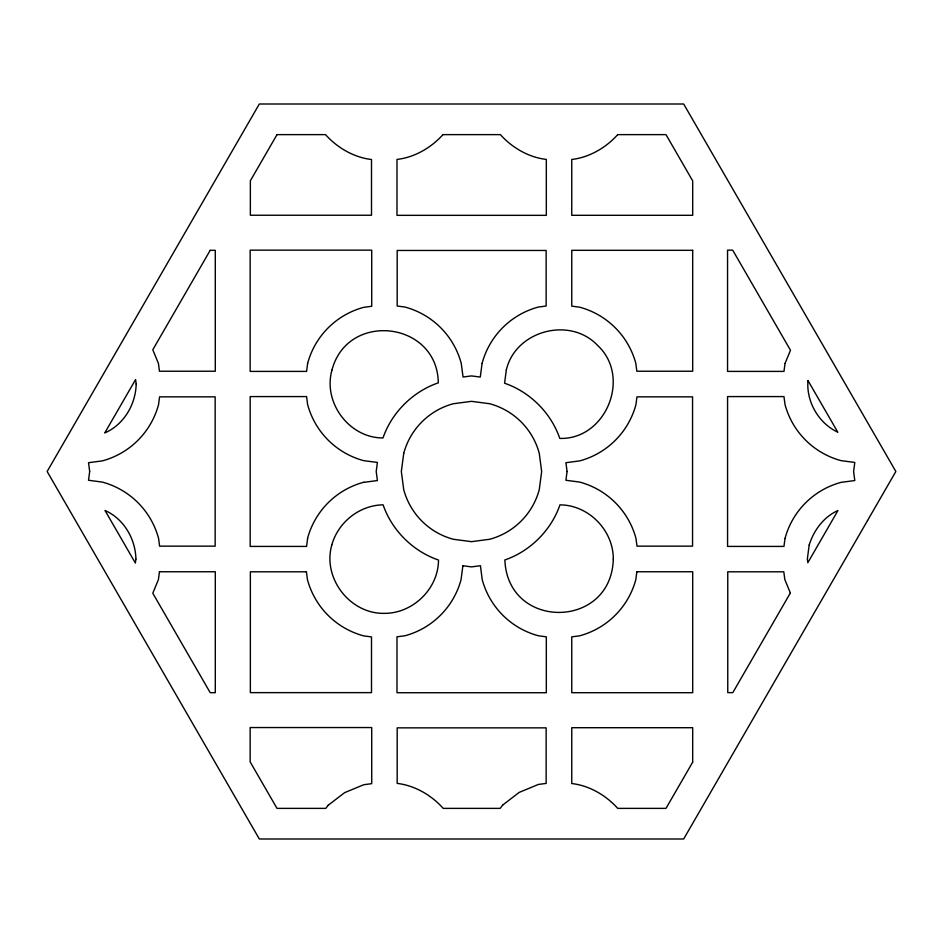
<?xml version="1.0" encoding="UTF-8"?>
<svg xmlns="http://www.w3.org/2000/svg" width="943" height="943" viewBox="0 0 943 943"><rect width="100%" height="100%" fill="white"/><g stroke="black" fill="none" stroke-linecap="round" stroke-linejoin="round"><path stroke-width="1.41" d="M307.618 538.477L306.569 546.421L250.178 546.421L250.178 396.579L306.569 396.579L307.618 404.523A79.377 79.377 0 0 0 363.75 460.656L377.4 462.447L376.21 471.5L377.4 480.553L363.75 482.344M307.536 538.453A79.471 79.471 0 0 1 363.727 482.25M89.679 471.5L88.524 480.27L102.245 482.073A79.66 79.66 0 0 1 158.577 538.406L159.591 546.15L215.157 546.15L215.157 396.85L159.567 396.85L158.554 404.594A79.636 79.636 0 0 1 102.245 460.903L88.524 462.707L89.679 471.5M136.181 383.978C135.768 404.394 123.804 424.763 104.779 432.92L135.592 379.558L136.181 383.978M135.898 559.022L135.368 563.054L105.003 510.469C123.745 518.709 135.497 538.818 135.898 559.022M159.461 571.753L158.424 579.603L152.79 593.218L210.218 692.692L215.299 692.692L215.299 571.753L159.461 571.753M307.642 363.444L306.593 371.401L250.154 371.401L250.154 250.154L371.719 250.154L371.719 306.275L363.762 307.324A79.377 79.377 0 0 0 307.618 363.432M331.995 369.962C322.683 402.355 349.169 438.071 382.988 437.953C391.734 412.539 412.869 391.534 438.295 382.846C437.505 321.398 347.625 310.636 331.995 369.962M331.806 544.96C322.282 578.035 349.877 613.999 384.296 613.363C412.928 613.516 438.389 588.774 438.507 560.036C413.01 551.36 391.84 530.32 383.106 504.835C359.483 505.2 338.077 522.292 331.806 544.96M403.734 453.335L401.341 471.5L403.734 489.665A70.159 70.159 0 0 0 453.335 539.266L471.5 541.659L489.665 539.266A70.159 70.159 0 0 0 539.266 489.665L541.659 471.5L539.266 453.335A70.159 70.159 0 0 0 489.665 403.734L471.5 401.341L453.335 403.734A70.159 70.159 0 0 0 403.734 453.335M482.085 363.361L480.282 377.07L471.5 375.915L463.048 377.035L461.245 363.361A79.672 79.672 0 0 0 404.912 307.029L397.18 306.004L397.18 250.461L546.138 250.461L546.138 306.027L538.406 307.041A79.636 79.636 0 0 0 482.097 363.361M462.883 565.753L461.068 579.591A79.471 79.471 0 0 1 404.865 635.782L396.991 636.82L396.991 692.728L546.327 692.728L546.327 636.82L538.453 635.782A79.507 79.507 0 0 1 482.215 579.603L480.423 565.717L471.5 566.884L462.883 565.753M506.332 369.856L504.576 383.212C530.013 391.911 551.089 412.987 559.788 438.424C606.078 439.792 631.586 376.787 597.591 345.409C569.949 316.046 515.597 330.604 506.332 369.856M567.073 471.5L565.918 480.27L579.639 482.073A79.66 79.66 0 0 1 635.971 538.406L636.985 546.15L692.551 546.15L692.551 396.85L636.961 396.85L635.947 404.594A79.636 79.636 0 0 1 579.639 460.903L565.918 462.707L567.073 471.5M613.292 559.022C611.559 629.582 507.617 630.525 504.87 559.953C530.225 551.254 551.254 530.225 559.953 504.87C588.68 504.965 613.445 530.39 613.292 559.022M636.855 571.753L635.818 579.603A79.507 79.507 0 0 1 579.603 635.818L571.753 636.855L571.753 692.692L692.692 692.692L692.692 571.753L636.855 571.753M785.036 363.444L783.987 371.401L727.548 371.401L727.548 250.154L732.699 250.154L790.493 350.266L785.036 363.444M785.012 538.477L783.963 546.421L727.572 546.421L727.572 396.579L783.963 396.579L785.012 404.523A79.377 79.377 0 0 0 841.144 460.656L854.794 462.447L853.604 471.5L854.794 480.553L841.144 482.344A79.377 79.377 0 0 0 785.012 538.477M807.986 380.571C806.124 401.612 818.642 423.289 837.797 432.189L807.986 380.571M809.2 544.96L807.349 559.022L807.833 562.7L837.95 510.54C823.734 516.847 813.762 530.331 809.2 544.96M867.525 520.571L683.675 838.999L259.325 838.999L47.15 471.5L259.325 104.001L683.675 104.001L895.85 471.5L867.525 520.571M210.206 250.319L152.79 349.782L158.424 363.397L159.461 371.236L215.287 371.236L215.287 250.319L210.206 250.319M277.006 134.625L250.367 180.761L250.367 215.24L371.507 215.24L371.507 159.52C353.896 157.481 337.205 147.721 325.524 134.625L277.006 134.625M692.681 762.156L665.994 808.375L617.712 808.375C606.031 795.303 589.363 785.554 571.764 783.539L571.764 727.713L692.681 727.713L692.681 762.156M790.364 592.97L732.817 692.634L727.76 692.634L727.76 571.812L783.798 571.812L784.835 579.615L790.364 592.97M442.951 134.625C431.257 147.686 414.59 157.434 396.991 159.426L396.991 215.334L546.327 215.334L546.327 159.426C528.728 157.434 512.061 147.686 500.368 134.625L442.951 134.625M617.712 134.625C606.031 147.697 589.351 157.446 571.753 159.461L571.753 215.299L692.692 215.299L692.692 180.867L665.994 134.625L617.712 134.625M328.188 805.263L325.795 808.375L277.006 808.375L250.154 761.861L250.154 727.548L371.719 727.548L371.719 783.668L363.762 784.717L344.619 792.65L328.188 805.263M502.702 805.051L500.155 808.375L443.186 808.375C431.529 795.232 414.802 785.46 397.18 783.397L397.18 727.855L546.138 727.855L546.138 783.421L538.406 784.435L519.192 792.391L502.702 805.051M692.681 250.319L571.764 250.319L571.764 306.145L579.603 307.182A79.507 79.507 0 0 1 635.818 363.397L636.855 371.236L692.681 371.236L692.681 250.319M306.404 571.812L250.367 571.812L250.367 692.634L371.507 692.634L371.507 636.914L363.703 635.877A79.577 79.577 0 0 1 307.442 579.615L306.404 571.812"/></g></svg>
